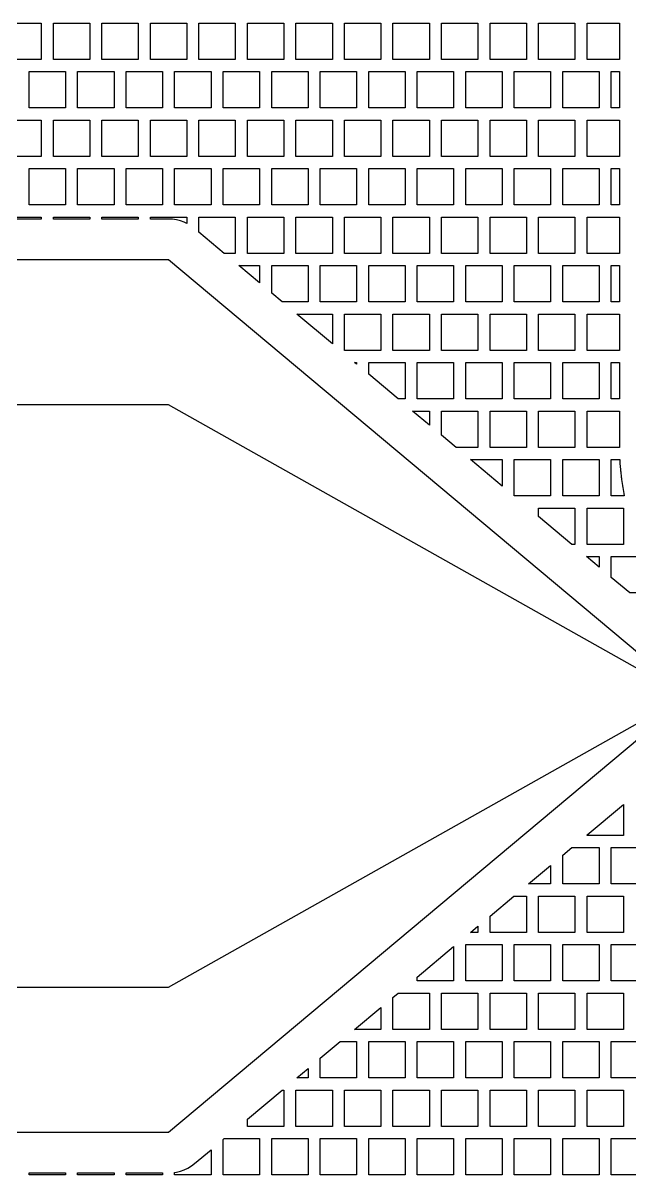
# Model space of a CAD drawing. Header units: metres. Extents: x 32 to 1978, y 32 to 1968.
# Drawn here: x 290 to 540.2, y 32.5 to 507.5 of the extents above; entities that cross this region are included whole.
import ezdxf

# ---------------------------------------------------------------- set-up
doc = ezdxf.new("R2010")
doc.units = ezdxf.units.M

msp = doc.modelspace()

# ---------------------------------------------------------------- linework, layer by layer
for points in [[(282.5, 492.5), (282.5, 507.5), (297.5, 507.5), (297.5, 492.5), (282.5, 492.5), (282.5, 492.5)], [(302.5, 492.5), (302.5, 507.5), (317.5, 507.5), (317.5, 492.5), (302.5, 492.5), (302.5, 492.5)], [(322.5, 492.5), (322.5, 507.5), (337.5, 507.5), (337.5, 492.5), (322.5, 492.5), (322.5, 492.5)], [(342.5, 492.5), (342.5, 507.5), (357.5, 507.5), (357.5, 492.5), (342.5, 492.5), (342.5, 492.5)], [(362.5, 492.5), (362.5, 507.5), (377.5, 507.5), (377.5, 492.5), (362.5, 492.5), (362.5, 492.5)], [(382.5, 492.5), (382.5, 507.5), (397.5, 507.5), (397.5, 492.5), (382.5, 492.5), (382.5, 492.5)], [(402.5, 492.5), (402.5, 507.5), (417.5, 507.5), (417.5, 492.5), (402.5, 492.5), (402.5, 492.5)], [(422.5, 492.5), (422.5, 507.5), (437.5, 507.5), (437.5, 492.5), (422.5, 492.5), (422.5, 492.5)], [(442.5, 492.5), (442.5, 507.5), (457.5, 507.5), (457.5, 492.5), (442.5, 492.5), (442.5, 492.5)], [(462.5, 492.5), (462.5, 507.5), (477.5, 507.5), (477.5, 492.5), (462.5, 492.5), (462.5, 492.5)], [(482.5, 492.5), (482.5, 507.5), (497.5, 507.5), (497.5, 492.5), (482.5, 492.5), (482.5, 492.5)], [(502.5, 492.5), (502.5, 507.5), (517.5, 507.5), (517.5, 492.5), (502.5, 492.5), (502.5, 492.5)], [(522.5, 492.5), (522.5, 507.5), (535.83, 507.5), (535.83, 492.5), (522.5, 492.5), (522.5, 492.5)], [(292.5, 472.5), (292.5, 487.5), (307.5, 487.5), (307.5, 472.5), (292.5, 472.5), (292.5, 472.5)], [(312.5, 472.5), (312.5, 487.5), (327.5, 487.5), (327.5, 472.5), (312.5, 472.5), (312.5, 472.5)], [(332.5, 472.5), (332.5, 487.5), (347.5, 487.5), (347.5, 472.5), (332.5, 472.5), (332.5, 472.5)], [(352.5, 472.5), (352.5, 487.5), (367.5, 487.5), (367.5, 472.5), (352.5, 472.5), (352.5, 472.5)], [(372.5, 472.5), (372.5, 487.5), (387.5, 487.5), (387.5, 472.5), (372.5, 472.5), (372.5, 472.5)], [(392.5, 472.5), (392.5, 487.5), (407.5, 487.5), (407.5, 472.5), (392.5, 472.5), (392.5, 472.5)], [(412.5, 472.5), (412.5, 487.5), (427.5, 487.5), (427.5, 472.5), (412.5, 472.5), (412.5, 472.5)], [(432.5, 472.5), (432.5, 487.5), (447.5, 487.5), (447.5, 472.5), (432.5, 472.5), (432.5, 472.5)], [(452.5, 472.5), (452.5, 487.5), (467.5, 487.5), (467.5, 472.5), (452.5, 472.5), (452.5, 472.5)], [(472.5, 472.5), (472.5, 487.5), (487.5, 487.5), (487.5, 472.5), (472.5, 472.5), (472.5, 472.5)], [(492.5, 472.5), (492.5, 487.5), (507.5, 487.5), (507.5, 472.5), (492.5, 472.5), (492.5, 472.5)], [(512.5, 472.5), (512.5, 487.5), (527.5, 487.5), (527.5, 472.5), (512.5, 472.5), (512.5, 472.5)], [(532.5, 472.5), (532.5, 487.5), (535.83, 487.5), (535.83, 472.5), (532.5, 472.5), (532.5, 472.5)], [(532.5, 472.5), (532.5, 487.5), (535.83, 487.5), (535.83, 472.5), (532.5, 472.5), (532.5, 472.5)], [(282.5, 452.5), (282.5, 467.5), (297.5, 467.5), (297.5, 452.5), (282.5, 452.5), (282.5, 452.5)], [(302.5, 452.5), (302.5, 467.5), (317.5, 467.5), (317.5, 452.5), (302.5, 452.5), (302.5, 452.5)], [(322.5, 452.5), (322.5, 467.5), (337.5, 467.5), (337.5, 452.5), (322.5, 452.5), (322.5, 452.5)], [(342.5, 452.5), (342.5, 467.5), (357.5, 467.5), (357.5, 452.5), (342.5, 452.5), (342.5, 452.5)], [(362.5, 452.5), (362.5, 467.5), (377.5, 467.5), (377.5, 452.5), (362.5, 452.5), (362.5, 452.5)], [(382.5, 452.5), (382.5, 467.5), (397.5, 467.5), (397.5, 452.5), (382.5, 452.5), (382.5, 452.5)], [(402.5, 452.5), (402.5, 467.5), (417.5, 467.5), (417.5, 452.5), (402.5, 452.5), (402.5, 452.5)], [(422.5, 452.5), (422.5, 467.5), (437.5, 467.5), (437.5, 452.5), (422.5, 452.5), (422.5, 452.5)], [(442.5, 452.5), (442.5, 467.5), (457.5, 467.5), (457.5, 452.5), (442.5, 452.5), (442.5, 452.5)], [(462.5, 452.5), (462.5, 467.5), (477.5, 467.5), (477.5, 452.5), (462.5, 452.5), (462.5, 452.5)], [(482.5, 452.5), (482.5, 467.5), (497.5, 467.5), (497.5, 452.5), (482.5, 452.5), (482.5, 452.5)], [(502.5, 452.5), (502.5, 467.5), (517.5, 467.5), (517.5, 452.5), (502.5, 452.5), (502.5, 452.5)], [(522.5, 452.5), (522.5, 467.5), (535.83, 467.5), (535.83, 452.5), (522.5, 452.5), (522.5, 452.5)], [(292.5, 432.5), (292.5, 447.5), (307.5, 447.5), (307.5, 432.5), (292.5, 432.5), (292.5, 432.5)], [(312.5, 432.5), (312.5, 447.5), (327.5, 447.5), (327.5, 432.5), (312.5, 432.5), (312.5, 432.5)], [(332.5, 432.5), (332.5, 447.5), (347.5, 447.5), (347.5, 432.5), (332.5, 432.5), (332.5, 432.5)], [(352.5, 432.5), (352.5, 447.5), (367.5, 447.5), (367.5, 432.5), (352.5, 432.5), (352.5, 432.5)], [(372.5, 432.5), (372.5, 447.5), (387.5, 447.5), (387.5, 432.5), (372.5, 432.5), (372.5, 432.5)], [(392.5, 432.5), (392.5, 447.5), (407.5, 447.5), (407.5, 432.5), (392.5, 432.5), (392.5, 432.5)], [(412.5, 432.5), (412.5, 447.5), (427.5, 447.5), (427.5, 432.5), (412.5, 432.5), (412.5, 432.5)], [(432.5, 432.5), (432.5, 447.5), (447.5, 447.5), (447.5, 432.5), (432.5, 432.5), (432.5, 432.5)], [(452.5, 432.5), (452.5, 447.5), (467.5, 447.5), (467.5, 432.5), (452.5, 432.5), (452.5, 432.5)], [(472.5, 432.5), (472.5, 447.5), (487.5, 447.5), (487.5, 432.5), (472.5, 432.5), (472.5, 432.5)], [(492.5, 432.5), (492.5, 447.5), (507.5, 447.5), (507.5, 432.5), (492.5, 432.5), (492.5, 432.5)], [(512.5, 432.5), (512.5, 447.5), (527.5, 447.5), (527.5, 432.5), (512.5, 432.5), (512.5, 432.5)], [(532.5, 432.5), (532.5, 447.5), (535.83, 447.5), (535.83, 432.5), (532.5, 432.5), (532.5, 432.5)], [(532.5, 432.5), (532.5, 447.5), (535.83, 447.5), (535.83, 432.5), (532.5, 432.5), (532.5, 432.5)], [(282.5, 426.67), (282.5, 427.5), (297.5, 427.5), (297.5, 426.67), (282.5, 426.67), (282.5, 426.67)], [(302.5, 426.67), (302.5, 427.5), (317.5, 427.5), (317.5, 426.67), (302.5, 426.67), (302.5, 426.67)], [(322.5, 426.67), (322.5, 427.5), (337.5, 427.5), (337.5, 426.67), (322.5, 426.67), (322.5, 426.67)], [(342.5, 426.67), (342.5, 427.5), (357.5, 427.5), (357.5, 424.86), (356.47, 425.36), (354.91, 425.93), (353.3, 426.34), (351.66, 426.58), (350, 426.67), (342.5, 426.67), (342.5, 426.67)], [(362.5, 421.27), (362.5, 427.5), (377.5, 427.5), (377.5, 412.5), (372.97, 412.5), (362.5, 421.27), (362.5, 421.27)], [(382.5, 412.5), (382.5, 427.5), (397.5, 427.5), (397.5, 412.5), (382.5, 412.5), (382.5, 412.5)], [(402.5, 412.5), (402.5, 427.5), (417.5, 427.5), (417.5, 412.5), (402.5, 412.5), (402.5, 412.5)], [(422.5, 412.5), (422.5, 427.5), (437.5, 427.5), (437.5, 412.5), (422.5, 412.5), (422.5, 412.5)], [(442.5, 412.5), (442.5, 427.5), (457.5, 427.5), (457.5, 412.5), (442.5, 412.5), (442.5, 412.5)], [(462.5, 412.5), (462.5, 427.5), (477.5, 427.5), (477.5, 412.5), (462.5, 412.5), (462.5, 412.5)], [(482.5, 412.5), (482.5, 427.5), (497.5, 427.5), (497.5, 412.5), (482.5, 412.5), (482.5, 412.5)], [(502.5, 412.5), (502.5, 427.5), (517.5, 427.5), (517.5, 412.5), (502.5, 412.5), (502.5, 412.5)], [(522.5, 412.5), (522.5, 427.5), (535.83, 427.5), (535.83, 412.5), (522.5, 412.5), (522.5, 412.5)], [(550, 217.5), (350, 50), (50, 50), (50, 410), (350, 410), (550, 242.5), (550, 237.5), (350, 350), (110, 350), (110, 110), (350, 110), (550, 222.5), (550, 217.5), (550, 217.5)], [(378.94, 407.5), (387.5, 407.5), (387.5, 400.33), (378.94, 407.5), (378.94, 407.5)], [(392.5, 396.15), (392.5, 407.5), (407.5, 407.5), (407.5, 392.5), (396.85, 392.5), (392.5, 396.15), (392.5, 396.15)], [(412.5, 392.5), (412.5, 407.5), (427.5, 407.5), (427.5, 392.5), (412.5, 392.5), (412.5, 392.5)], [(432.5, 392.5), (432.5, 407.5), (447.5, 407.5), (447.5, 392.5), (432.5, 392.5), (432.5, 392.5)], [(452.5, 392.5), (452.5, 407.5), (467.5, 407.5), (467.5, 392.5), (452.5, 392.5), (452.5, 392.5)], [(472.5, 392.5), (472.5, 407.5), (487.5, 407.5), (487.5, 392.5), (472.5, 392.5), (472.5, 392.5)], [(492.5, 392.5), (492.5, 407.5), (507.5, 407.5), (507.5, 392.5), (492.5, 392.5), (492.5, 392.5)], [(512.5, 392.5), (512.5, 407.5), (527.5, 407.5), (527.5, 392.5), (512.5, 392.5), (512.5, 392.5)], [(532.5, 392.5), (532.5, 407.5), (535.83, 407.5), (535.83, 392.5), (532.5, 392.5), (532.5, 392.5)], [(532.5, 392.5), (532.5, 407.5), (535.83, 407.5), (535.83, 392.5), (532.5, 392.5), (532.5, 392.5)], [(402.82, 387.5), (417.5, 387.5), (417.5, 375.21), (402.82, 387.5), (402.82, 387.5)], [(422.5, 372.5), (422.5, 387.5), (437.5, 387.5), (437.5, 372.5), (422.5, 372.5), (422.5, 372.5)], [(442.5, 372.5), (442.5, 387.5), (457.5, 387.5), (457.5, 372.5), (442.5, 372.5), (442.5, 372.5)], [(462.5, 372.5), (462.5, 387.5), (477.5, 387.5), (477.5, 372.5), (462.5, 372.5), (462.5, 372.5)], [(482.5, 372.5), (482.5, 387.5), (497.5, 387.5), (497.5, 372.5), (482.5, 372.5), (482.5, 372.5)], [(502.5, 372.5), (502.5, 387.5), (517.5, 387.5), (517.5, 372.5), (502.5, 372.5), (502.5, 372.5)], [(522.5, 372.5), (522.5, 387.5), (535.83, 387.5), (535.83, 372.5), (522.5, 372.5), (522.5, 372.5)], [(426.7, 367.5), (427.5, 367.5), (427.5, 366.83), (426.7, 367.5), (426.7, 367.5)], [(432.5, 362.65), (432.5, 367.5), (447.5, 367.5), (447.5, 352.5), (444.61, 352.5), (432.5, 362.65), (432.5, 362.65)], [(452.5, 352.5), (452.5, 367.5), (467.5, 367.5), (467.5, 352.5), (452.5, 352.5), (452.5, 352.5)], [(472.5, 352.5), (472.5, 367.5), (487.5, 367.5), (487.5, 352.5), (472.5, 352.5), (472.5, 352.5)], [(492.5, 352.5), (492.5, 367.5), (507.5, 367.5), (507.5, 352.5), (492.5, 352.5), (492.5, 352.5)], [(512.5, 352.5), (512.5, 367.5), (527.5, 367.5), (527.5, 352.5), (512.5, 352.5), (512.5, 352.5)], [(532.5, 352.5), (532.5, 367.5), (535.83, 367.5), (535.83, 352.5), (532.5, 352.5), (532.5, 352.5)], [(532.5, 352.5), (532.5, 367.5), (535.83, 367.5), (535.83, 352.5), (532.5, 352.5), (532.5, 352.5)], [(450.58, 347.5), (457.5, 347.5), (457.5, 341.71), (450.58, 347.5), (450.58, 347.5)], [(462.5, 337.52), (462.5, 347.5), (477.5, 347.5), (477.5, 332.5), (468.5, 332.5), (462.5, 337.52), (462.5, 337.52)], [(482.5, 332.5), (482.5, 347.5), (497.5, 347.5), (497.5, 332.5), (482.5, 332.5), (482.5, 332.5)], [(502.5, 332.5), (502.5, 347.5), (517.5, 347.5), (517.5, 332.5), (502.5, 332.5), (502.5, 332.5)], [(522.5, 332.5), (522.5, 347.5), (535.83, 347.5), (535.83, 333), (535.84, 332.77), (535.84, 332.53), (535.84, 332.5), (522.5, 332.5), (522.5, 332.5)], [(474.47, 327.5), (487.5, 327.5), (487.5, 316.58), (474.47, 327.5), (474.47, 327.5)], [(492.5, 312.5), (492.5, 327.5), (507.5, 327.5), (507.5, 312.5), (492.5, 312.5), (492.5, 312.5)], [(512.5, 312.5), (512.5, 327.5), (527.5, 327.5), (527.5, 312.5), (512.5, 312.5), (512.5, 312.5)], [(532.5, 312.5), (532.5, 327.5), (535.99, 327.5), (536.02, 326.79), (536.03, 326.66), (536.03, 326.62), (536.04, 326.49), (536.06, 326.17), (536.07, 326.03), (536.07, 325.99), (536.08, 325.86), (536.27, 323.46), (536.28, 323.33), (536.29, 323.29), (536.3, 323.16), (536.33, 322.84), (536.34, 322.71), (536.35, 322.67), (536.36, 322.53), (536.63, 320.14), (536.65, 320.01), (536.65, 319.97), (536.67, 319.84), (536.71, 319.52), (536.73, 319.39), (536.73, 319.35), (536.75, 319.22), (537.1, 316.84), (537.12, 316.7), (537.12, 316.67), (537.14, 316.53), (537.2, 316.22), (537.22, 316.09), (537.22, 316.05), (537.25, 315.91), (537.67, 313.55), (537.69, 313.42), (537.7, 313.38), (537.72, 313.25), (537.79, 312.93), (537.81, 312.8), (537.82, 312.76), (537.85, 312.63), (537.87, 312.5), (532.5, 312.5), (532.5, 312.5)], [(532.5, 312.5), (532.5, 327.5), (535.99, 327.5), (536.02, 326.79), (536.03, 326.66), (536.03, 326.62), (536.04, 326.49), (536.06, 326.17), (536.07, 326.03), (536.07, 325.99), (536.08, 325.86), (536.27, 323.46), (536.28, 323.33), (536.29, 323.29), (536.3, 323.16), (536.33, 322.84), (536.34, 322.71), (536.35, 322.67), (536.36, 322.53), (536.63, 320.14), (536.65, 320.01), (536.65, 319.97), (536.67, 319.84), (536.71, 319.52), (536.73, 319.39), (536.73, 319.35), (536.75, 319.22), (537.1, 316.84), (537.12, 316.7), (537.12, 316.67), (537.14, 316.53), (537.2, 316.22), (537.22, 316.09), (537.22, 316.05), (537.25, 315.91), (537.67, 313.55), (537.69, 313.42), (537.7, 313.38), (537.72, 313.25), (537.79, 312.93), (537.81, 312.8), (537.82, 312.76), (537.85, 312.63), (537.87, 312.5), (532.5, 312.5), (532.5, 312.5)], [(502.5, 304.02), (502.5, 307.5), (517.5, 307.5), (517.5, 292.5), (516.26, 292.5), (502.5, 304.02), (502.5, 304.02)], [(522.5, 292.5), (522.5, 307.5), (537.5, 307.5), (537.5, 292.5), (522.5, 292.5), (522.5, 292.5)], [(522.23, 287.5), (527.5, 287.5), (527.5, 283.08), (522.23, 287.5), (522.23, 287.5)], [(532.5, 278.9), (532.5, 287.5), (546.3, 287.5), (546.36, 287.38), (547.43, 285.24), (547.49, 285.12), (547.5, 285.1), (547.5, 272.5), (540.14, 272.5), (532.5, 278.9), (532.5, 278.9)], [(522.5, 172.5), (522.5, 172.73), (537.5, 185.29), (537.5, 172.5), (522.5, 172.5), (522.5, 172.5)], [(522.5, 172.5), (522.5, 172.73), (537.5, 185.29), (537.5, 172.5), (522.5, 172.5), (522.5, 172.5)], [(522.5, 172.5), (522.5, 172.73), (537.5, 185.29), (537.5, 172.5), (522.5, 172.5), (522.5, 172.5)], [(522.5, 172.5), (522.5, 172.73), (537.5, 185.29), (537.5, 172.5), (522.5, 172.5), (522.5, 172.5)], [(522.5, 172.5), (522.5, 172.73), (537.5, 185.29), (537.5, 172.5), (522.5, 172.5), (522.5, 172.5)], [(512.5, 152.5), (512.5, 164.35), (516.26, 167.5), (527.5, 167.5), (527.5, 152.5), (512.5, 152.5), (512.5, 152.5)], [(532.5, 152.5), (532.5, 167.5), (547.5, 167.5), (547.5, 152.5), (532.5, 152.5), (532.5, 152.5)], [(507.5, 160.17), (507.5, 152.5), (498.35, 152.5), (507.5, 160.17), (507.5, 160.17)], [(507.5, 160.17), (507.5, 152.5), (498.35, 152.5), (507.5, 160.17), (507.5, 160.17)], [(507.5, 160.17), (507.5, 152.5), (498.35, 152.5), (507.5, 160.17), (507.5, 160.17)], [(507.5, 160.17), (507.5, 152.5), (498.35, 152.5), (507.5, 160.17), (507.5, 160.17)], [(507.5, 160.17), (507.5, 152.5), (498.35, 152.5), (507.5, 160.17), (507.5, 160.17)], [(507.5, 160.17), (507.5, 152.5), (498.35, 152.5), (507.5, 160.17), (507.5, 160.17)], [(507.5, 160.17), (507.5, 152.5), (498.35, 152.5), (507.5, 160.17), (507.5, 160.17)], [(482.5, 132.5), (482.5, 139.23), (492.38, 147.5), (497.5, 147.5), (497.5, 132.5), (482.5, 132.5), (482.5, 132.5)], [(482.5, 132.5), (482.5, 139.23), (492.38, 147.5), (497.5, 147.5), (497.5, 132.5), (482.5, 132.5), (482.5, 132.5)], [(482.5, 132.5), (482.5, 139.23), (492.38, 147.5), (497.5, 147.5), (497.5, 132.5), (482.5, 132.5), (482.5, 132.5)], [(482.5, 132.5), (482.5, 139.23), (492.38, 147.5), (497.5, 147.5), (497.5, 132.5), (482.5, 132.5), (482.5, 132.5)], [(482.5, 132.5), (482.5, 139.23), (492.38, 147.5), (497.5, 147.5), (497.5, 132.5), (482.5, 132.5), (482.5, 132.5)], [(482.5, 132.5), (482.5, 139.23), (492.38, 147.5), (497.5, 147.5), (497.5, 132.5), (482.5, 132.5), (482.5, 132.5)], [(482.5, 132.5), (482.5, 139.23), (492.38, 147.5), (497.5, 147.5), (497.5, 132.5), (482.5, 132.5), (482.5, 132.5)], [(482.5, 132.5), (482.5, 139.23), (492.38, 147.5), (497.5, 147.5), (497.5, 132.5), (482.5, 132.5), (482.5, 132.5)], [(482.5, 132.5), (482.5, 139.23), (492.38, 147.5), (497.5, 147.5), (497.5, 132.5), (482.5, 132.5), (482.5, 132.5)], [(502.5, 132.5), (502.5, 147.5), (517.5, 147.5), (517.5, 132.5), (502.5, 132.5), (502.5, 132.5)], [(522.5, 132.5), (522.5, 147.5), (537.5, 147.5), (537.5, 132.5), (522.5, 132.5), (522.5, 132.5)], [(477.5, 135.04), (477.5, 132.5), (474.47, 132.5), (477.5, 135.04), (477.5, 135.04)], [(477.5, 135.04), (477.5, 132.5), (474.47, 132.5), (477.5, 135.04), (477.5, 135.04)], [(477.5, 135.04), (477.5, 132.5), (474.47, 132.5), (477.5, 135.04), (477.5, 135.04)], [(477.5, 135.04), (477.5, 132.5), (474.47, 132.5), (477.5, 135.04), (477.5, 135.04)], [(477.5, 135.04), (477.5, 132.5), (474.47, 132.5), (477.5, 135.04), (477.5, 135.04)], [(477.5, 135.04), (477.5, 132.5), (474.47, 132.5), (477.5, 135.04), (477.5, 135.04)], [(477.5, 135.04), (477.5, 132.5), (474.47, 132.5), (477.5, 135.04), (477.5, 135.04)], [(477.5, 135.04), (477.5, 132.5), (474.47, 132.5), (477.5, 135.04), (477.5, 135.04)], [(477.5, 135.04), (477.5, 132.5), (474.47, 132.5), (477.5, 135.04), (477.5, 135.04)], [(477.5, 135.04), (477.5, 132.5), (474.47, 132.5), (477.5, 135.04), (477.5, 135.04)], [(452.5, 112.5), (452.5, 114.1), (467.5, 126.67), (467.5, 112.5), (452.5, 112.5), (452.5, 112.5)], [(472.5, 112.5), (472.5, 127.5), (487.5, 127.5), (487.5, 112.5), (472.5, 112.5), (472.5, 112.5)], [(492.5, 112.5), (492.5, 127.5), (507.5, 127.5), (507.5, 112.5), (492.5, 112.5), (492.5, 112.5)], [(512.5, 112.5), (512.5, 127.5), (527.5, 127.5), (527.5, 112.5), (512.5, 112.5), (512.5, 112.5)], [(532.5, 112.5), (532.5, 127.5), (547.5, 127.5), (547.5, 112.5), (532.5, 112.5), (532.5, 112.5)], [(442.5, 92.5), (442.5, 105.73), (444.61, 107.5), (457.5, 107.5), (457.5, 92.5), (442.5, 92.5), (442.5, 92.5)], [(442.5, 92.5), (442.5, 105.73), (444.61, 107.5), (457.5, 107.5), (457.5, 92.5), (442.5, 92.5), (442.5, 92.5)], [(442.5, 92.5), (442.5, 105.73), (444.61, 107.5), (457.5, 107.5), (457.5, 92.5), (442.5, 92.5), (442.5, 92.5)], [(442.5, 92.5), (442.5, 105.73), (444.61, 107.5), (457.5, 107.5), (457.5, 92.5), (442.5, 92.5), (442.5, 92.5)], [(442.5, 92.5), (442.5, 105.73), (444.61, 107.5), (457.5, 107.5), (457.5, 92.5), (442.5, 92.5), (442.5, 92.5)], [(442.5, 92.5), (442.5, 105.73), (444.61, 107.5), (457.5, 107.5), (457.5, 92.5), (442.5, 92.5), (442.5, 92.5)], [(442.5, 92.5), (442.5, 105.73), (444.61, 107.5), (457.5, 107.5), (457.5, 92.5), (442.5, 92.5), (442.5, 92.5)], [(442.5, 92.5), (442.5, 105.73), (444.61, 107.5), (457.5, 107.5), (457.5, 92.5), (442.5, 92.5), (442.5, 92.5)], [(442.5, 92.5), (442.5, 105.73), (444.61, 107.5), (457.5, 107.5), (457.5, 92.5), (442.5, 92.5), (442.5, 92.5)], [(442.5, 92.5), (442.5, 105.73), (444.61, 107.5), (457.5, 107.5), (457.5, 92.5), (442.5, 92.5), (442.5, 92.5)], [(442.5, 92.5), (442.5, 105.73), (444.61, 107.5), (457.5, 107.5), (457.5, 92.5), (442.5, 92.5), (442.5, 92.5)], [(442.5, 92.5), (442.5, 105.73), (444.61, 107.5), (457.5, 107.5), (457.5, 92.5), (442.5, 92.5), (442.5, 92.5)], [(462.5, 92.5), (462.5, 107.5), (477.5, 107.5), (477.5, 92.5), (462.5, 92.5), (462.5, 92.5)], [(482.5, 92.5), (482.5, 107.5), (497.5, 107.5), (497.5, 92.5), (482.5, 92.5), (482.5, 92.5)], [(502.5, 92.5), (502.5, 107.5), (517.5, 107.5), (517.5, 92.5), (502.5, 92.5), (502.5, 92.5)], [(522.5, 92.5), (522.5, 107.5), (537.5, 107.5), (537.5, 92.5), (522.5, 92.5), (522.5, 92.5)], [(437.5, 101.54), (437.5, 92.5), (426.7, 92.5), (437.5, 101.54), (437.5, 101.54)], [(437.5, 101.54), (437.5, 92.5), (426.7, 92.5), (437.5, 101.54), (437.5, 101.54)], [(437.5, 101.54), (437.5, 92.5), (426.7, 92.5), (437.5, 101.54), (437.5, 101.54)], [(437.5, 101.54), (437.5, 92.5), (426.7, 92.5), (437.5, 101.54), (437.5, 101.54)], [(437.5, 101.54), (437.5, 92.5), (426.7, 92.5), (437.5, 101.54), (437.5, 101.54)], [(437.5, 101.54), (437.5, 92.5), (426.7, 92.5), (437.5, 101.54), (437.5, 101.54)], [(437.5, 101.54), (437.5, 92.5), (426.7, 92.5), (437.5, 101.54), (437.5, 101.54)], [(437.5, 101.54), (437.5, 92.5), (426.7, 92.5), (437.5, 101.54), (437.5, 101.54)], [(437.5, 101.54), (437.5, 92.5), (426.7, 92.5), (437.5, 101.54), (437.5, 101.54)], [(437.5, 101.54), (437.5, 92.5), (426.7, 92.5), (437.5, 101.54), (437.5, 101.54)], [(437.5, 101.54), (437.5, 92.5), (426.7, 92.5), (437.5, 101.54), (437.5, 101.54)], [(437.5, 101.54), (437.5, 92.5), (426.7, 92.5), (437.5, 101.54), (437.5, 101.54)], [(437.5, 101.54), (437.5, 92.5), (426.7, 92.5), (437.5, 101.54), (437.5, 101.54)], [(412.5, 72.5), (412.5, 80.6), (420.73, 87.5), (427.5, 87.5), (427.5, 72.5), (412.5, 72.5), (412.5, 72.5)], [(432.5, 72.5), (432.5, 87.5), (447.5, 87.5), (447.5, 72.5), (432.5, 72.5), (432.5, 72.5)], [(452.5, 72.5), (452.5, 87.5), (467.5, 87.5), (467.5, 72.5), (452.5, 72.5), (452.5, 72.5)], [(472.5, 72.5), (472.5, 87.5), (487.5, 87.5), (487.5, 72.5), (472.5, 72.5), (472.5, 72.5)], [(492.5, 72.5), (492.5, 87.5), (507.5, 87.5), (507.5, 72.5), (492.5, 72.5), (492.5, 72.5)], [(512.5, 72.5), (512.5, 87.5), (527.5, 87.5), (527.5, 72.5), (512.5, 72.5), (512.5, 72.5)], [(532.5, 72.5), (532.5, 87.5), (547.5, 87.5), (547.5, 72.5), (532.5, 72.5), (532.5, 72.5)], [(407.5, 76.42), (407.5, 72.5), (402.82, 72.5), (407.5, 76.42), (407.5, 76.42)], [(407.5, 76.42), (407.5, 72.5), (402.82, 72.5), (407.5, 76.42), (407.5, 76.42)], [(407.5, 76.42), (407.5, 72.5), (402.82, 72.5), (407.5, 76.42), (407.5, 76.42)], [(407.5, 76.42), (407.5, 72.5), (402.82, 72.5), (407.5, 76.42), (407.5, 76.42)], [(407.5, 76.42), (407.5, 72.5), (402.82, 72.5), (407.5, 76.42), (407.5, 76.42)], [(407.5, 76.42), (407.5, 72.5), (402.82, 72.5), (407.5, 76.42), (407.5, 76.42)], [(407.5, 76.42), (407.5, 72.5), (402.82, 72.5), (407.5, 76.42), (407.5, 76.42)], [(407.5, 76.42), (407.5, 72.5), (402.82, 72.5), (407.5, 76.42), (407.5, 76.42)], [(407.5, 76.42), (407.5, 72.5), (402.82, 72.5), (407.5, 76.42), (407.5, 76.42)], [(407.5, 76.42), (407.5, 72.5), (402.82, 72.5), (407.5, 76.42), (407.5, 76.42)], [(407.5, 76.42), (407.5, 72.5), (402.82, 72.5), (407.5, 76.42), (407.5, 76.42)], [(407.5, 76.42), (407.5, 72.5), (402.82, 72.5), (407.5, 76.42), (407.5, 76.42)], [(407.5, 76.42), (407.5, 72.5), (402.82, 72.5), (407.5, 76.42), (407.5, 76.42)], [(407.5, 76.42), (407.5, 72.5), (402.82, 72.5), (407.5, 76.42), (407.5, 76.42)], [(407.5, 76.42), (407.5, 72.5), (402.82, 72.5), (407.5, 76.42), (407.5, 76.42)], [(382.5, 52.5), (382.5, 55.48), (396.85, 67.5), (397.5, 67.5), (397.5, 52.5), (382.5, 52.5), (382.5, 52.5)], [(382.5, 52.5), (382.5, 55.48), (396.85, 67.5), (397.5, 67.5), (397.5, 52.5), (382.5, 52.5), (382.5, 52.5)], [(382.5, 52.5), (382.5, 55.48), (396.85, 67.5), (397.5, 67.5), (397.5, 52.5), (382.5, 52.5), (382.5, 52.5)], [(382.5, 52.5), (382.5, 55.48), (396.85, 67.5), (397.5, 67.5), (397.5, 52.5), (382.5, 52.5), (382.5, 52.5)], [(382.5, 52.5), (382.5, 55.48), (396.85, 67.5), (397.5, 67.5), (397.5, 52.5), (382.5, 52.5), (382.5, 52.5)], [(382.5, 52.5), (382.5, 55.48), (396.85, 67.5), (397.5, 67.5), (397.5, 52.5), (382.5, 52.5), (382.5, 52.5)], [(382.5, 52.5), (382.5, 55.48), (396.85, 67.5), (397.5, 67.5), (397.5, 52.5), (382.5, 52.5), (382.5, 52.5)], [(382.5, 52.5), (382.5, 55.48), (396.85, 67.5), (397.5, 67.5), (397.5, 52.5), (382.5, 52.5), (382.5, 52.5)], [(382.5, 52.5), (382.5, 55.48), (396.85, 67.5), (397.5, 67.5), (397.5, 52.5), (382.5, 52.5), (382.5, 52.5)], [(382.5, 52.5), (382.5, 55.48), (396.85, 67.5), (397.5, 67.5), (397.5, 52.5), (382.5, 52.5), (382.5, 52.5)], [(382.5, 52.5), (382.5, 55.48), (396.85, 67.5), (397.5, 67.5), (397.5, 52.5), (382.5, 52.5), (382.5, 52.5)], [(382.5, 52.5), (382.5, 55.48), (396.85, 67.5), (397.5, 67.5), (397.5, 52.5), (382.5, 52.5), (382.5, 52.5)], [(382.5, 52.5), (382.5, 55.48), (396.85, 67.5), (397.5, 67.5), (397.5, 52.5), (382.5, 52.5), (382.5, 52.5)], [(382.5, 52.5), (382.5, 55.48), (396.85, 67.5), (397.5, 67.5), (397.5, 52.5), (382.5, 52.5), (382.5, 52.5)], [(382.5, 52.5), (382.5, 55.48), (396.85, 67.5), (397.5, 67.5), (397.5, 52.5), (382.5, 52.5), (382.5, 52.5)], [(382.5, 52.5), (382.5, 55.48), (396.85, 67.5), (397.5, 67.5), (397.5, 52.5), (382.5, 52.5), (382.5, 52.5)], [(382.5, 52.5), (382.5, 55.48), (396.85, 67.5), (397.5, 67.5), (397.5, 52.5), (382.5, 52.5), (382.5, 52.5)], [(402.5, 52.5), (402.5, 67.5), (417.5, 67.5), (417.5, 52.5), (402.5, 52.5), (402.5, 52.5)], [(422.5, 52.5), (422.5, 67.5), (437.5, 67.5), (437.5, 52.5), (422.5, 52.5), (422.5, 52.5)], [(442.5, 52.5), (442.5, 67.5), (457.5, 67.5), (457.5, 52.5), (442.5, 52.5), (442.5, 52.5)], [(462.5, 52.5), (462.5, 67.5), (477.5, 67.5), (477.5, 52.5), (462.5, 52.5), (462.5, 52.5)], [(482.5, 52.5), (482.5, 67.5), (497.5, 67.5), (497.5, 52.5), (482.5, 52.5), (482.5, 52.5)], [(502.5, 52.5), (502.5, 67.5), (517.5, 67.5), (517.5, 52.5), (502.5, 52.5), (502.5, 52.5)], [(522.5, 52.5), (522.5, 67.5), (537.5, 67.5), (537.5, 52.5), (522.5, 52.5), (522.5, 52.5)], [(372.5, 32.5), (372.5, 47.1), (372.97, 47.5), (387.5, 47.5), (387.5, 32.5), (372.5, 32.5), (372.5, 32.5)], [(392.5, 32.5), (392.5, 47.5), (407.5, 47.5), (407.5, 32.5), (392.5, 32.5), (392.5, 32.5)], [(412.5, 32.5), (412.5, 47.5), (427.5, 47.5), (427.5, 32.5), (412.5, 32.5), (412.5, 32.5)], [(432.5, 32.5), (432.5, 47.5), (447.5, 47.5), (447.5, 32.5), (432.5, 32.5), (432.5, 32.5)], [(452.5, 32.5), (452.5, 47.5), (467.5, 47.5), (467.5, 32.5), (452.5, 32.5), (452.5, 32.5)], [(472.5, 32.5), (472.5, 47.5), (487.5, 47.5), (487.5, 32.5), (472.5, 32.5), (472.5, 32.5)], [(492.5, 32.5), (492.5, 47.5), (507.5, 47.5), (507.5, 32.5), (492.5, 32.5), (492.5, 32.5)], [(512.5, 32.5), (512.5, 47.5), (527.5, 47.5), (527.5, 32.5), (512.5, 32.5), (512.5, 32.5)], [(532.5, 32.5), (532.5, 47.5), (547.5, 47.5), (547.5, 32.5), (532.5, 32.5), (532.5, 32.5)], [(352.5, 32.5), (352.5, 33.54), (353.3, 33.66), (354.91, 34.07), (356.47, 34.64), (357.96, 35.36), (359.38, 36.22), (360.7, 37.22), (367.5, 42.92), (367.5, 32.5), (352.5, 32.5), (352.5, 32.5)], [(352.5, 32.5), (352.5, 33.54), (353.3, 33.66), (354.91, 34.07), (356.47, 34.64), (357.96, 35.36), (359.38, 36.22), (360.7, 37.22), (367.5, 42.92), (367.5, 32.5), (352.5, 32.5), (352.5, 32.5)], [(352.5, 32.5), (352.5, 33.54), (353.3, 33.66), (354.91, 34.07), (356.47, 34.64), (357.96, 35.36), (359.38, 36.22), (360.7, 37.22), (367.5, 42.92), (367.5, 32.5), (352.5, 32.5), (352.5, 32.5)], [(352.5, 32.5), (352.5, 33.54), (353.3, 33.66), (354.91, 34.07), (356.47, 34.64), (357.96, 35.36), (359.38, 36.22), (360.7, 37.22), (367.5, 42.92), (367.5, 32.5), (352.5, 32.5), (352.5, 32.5)], [(352.5, 32.5), (352.5, 33.54), (353.3, 33.66), (354.91, 34.07), (356.47, 34.64), (357.96, 35.36), (359.38, 36.22), (360.7, 37.22), (367.5, 42.92), (367.5, 32.5), (352.5, 32.5), (352.5, 32.5)], [(352.5, 32.5), (352.5, 33.54), (353.3, 33.66), (354.91, 34.07), (356.47, 34.64), (357.96, 35.36), (359.38, 36.22), (360.7, 37.22), (367.5, 42.92), (367.5, 32.5), (352.5, 32.5), (352.5, 32.5)], [(352.5, 32.5), (352.5, 33.54), (353.3, 33.66), (354.91, 34.07), (356.47, 34.64), (357.96, 35.36), (359.38, 36.22), (360.7, 37.22), (367.5, 42.92), (367.5, 32.5), (352.5, 32.5), (352.5, 32.5)], [(352.5, 32.5), (352.5, 33.54), (353.3, 33.66), (354.91, 34.07), (356.47, 34.64), (357.96, 35.36), (359.38, 36.22), (360.7, 37.22), (367.5, 42.92), (367.5, 32.5), (352.5, 32.5), (352.5, 32.5)], [(352.5, 32.5), (352.5, 33.54), (353.3, 33.66), (354.91, 34.07), (356.47, 34.64), (357.96, 35.36), (359.38, 36.22), (360.7, 37.22), (367.5, 42.92), (367.5, 32.5), (352.5, 32.5), (352.5, 32.5)], [(352.5, 32.5), (352.5, 33.54), (353.3, 33.66), (354.91, 34.07), (356.47, 34.64), (357.96, 35.36), (359.38, 36.22), (360.7, 37.22), (367.5, 42.92), (367.5, 32.5), (352.5, 32.5), (352.5, 32.5)], [(352.5, 32.5), (352.5, 33.54), (353.3, 33.66), (354.91, 34.07), (356.47, 34.64), (357.96, 35.36), (359.38, 36.22), (360.7, 37.22), (367.5, 42.92), (367.5, 32.5), (352.5, 32.5), (352.5, 32.5)], [(352.5, 32.5), (352.5, 33.54), (353.3, 33.66), (354.91, 34.07), (356.47, 34.64), (357.96, 35.36), (359.38, 36.22), (360.7, 37.22), (367.5, 42.92), (367.5, 32.5), (352.5, 32.5), (352.5, 32.5)], [(352.5, 32.5), (352.5, 33.54), (353.3, 33.66), (354.91, 34.07), (356.47, 34.64), (357.96, 35.36), (359.38, 36.22), (360.7, 37.22), (367.5, 42.92), (367.5, 32.5), (352.5, 32.5), (352.5, 32.5)], [(352.5, 32.5), (352.5, 33.54), (353.3, 33.66), (354.91, 34.07), (356.47, 34.64), (357.96, 35.36), (359.38, 36.22), (360.7, 37.22), (367.5, 42.92), (367.5, 32.5), (352.5, 32.5), (352.5, 32.5)], [(352.5, 32.5), (352.5, 33.54), (353.3, 33.66), (354.91, 34.07), (356.47, 34.64), (357.96, 35.36), (359.38, 36.22), (360.7, 37.22), (367.5, 42.92), (367.5, 32.5), (352.5, 32.5), (352.5, 32.5)], [(352.5, 32.5), (352.5, 33.54), (353.3, 33.66), (354.91, 34.07), (356.47, 34.64), (357.96, 35.36), (359.38, 36.22), (360.7, 37.22), (367.5, 42.92), (367.5, 32.5), (352.5, 32.5), (352.5, 32.5)], [(352.5, 32.5), (352.5, 33.54), (353.3, 33.66), (354.91, 34.07), (356.47, 34.64), (357.96, 35.36), (359.38, 36.22), (360.7, 37.22), (367.5, 42.92), (367.5, 32.5), (352.5, 32.5), (352.5, 32.5)], [(352.5, 32.5), (352.5, 33.54), (353.3, 33.66), (354.91, 34.07), (356.47, 34.64), (357.96, 35.36), (359.38, 36.22), (360.7, 37.22), (367.5, 42.92), (367.5, 32.5), (352.5, 32.5), (352.5, 32.5)], [(352.5, 32.5), (352.5, 33.54), (353.3, 33.66), (354.91, 34.07), (356.47, 34.64), (357.96, 35.36), (359.38, 36.22), (360.7, 37.22), (367.5, 42.92), (367.5, 32.5), (352.5, 32.5), (352.5, 32.5)], [(292.5, 32.5), (292.5, 33.33), (307.5, 33.33), (307.5, 32.5), (292.5, 32.5), (292.5, 32.5)], [(292.5, 32.5), (292.5, 33.33), (307.5, 33.33), (307.5, 32.5), (292.5, 32.5), (292.5, 32.5)], [(292.5, 32.5), (292.5, 33.33), (307.5, 33.33), (307.5, 32.5), (292.5, 32.5), (292.5, 32.5)], [(292.5, 32.5), (292.5, 33.33), (307.5, 33.33), (307.5, 32.5), (292.5, 32.5), (292.5, 32.5)], [(292.5, 32.5), (292.5, 33.33), (307.5, 33.33), (307.5, 32.5), (292.5, 32.5), (292.5, 32.5)], [(292.5, 32.5), (292.5, 33.33), (307.5, 33.33), (307.5, 32.5), (292.5, 32.5), (292.5, 32.5)], [(292.5, 32.5), (292.5, 33.33), (307.5, 33.33), (307.5, 32.5), (292.5, 32.5), (292.5, 32.5)], [(292.5, 32.5), (292.5, 33.33), (307.5, 33.33), (307.5, 32.5), (292.5, 32.5), (292.5, 32.5)], [(292.5, 32.5), (292.5, 33.33), (307.5, 33.33), (307.5, 32.5), (292.5, 32.5), (292.5, 32.5)], [(292.5, 32.5), (292.5, 33.33), (307.5, 33.33), (307.5, 32.5), (292.5, 32.5), (292.5, 32.5)], [(292.5, 32.5), (292.5, 33.33), (307.5, 33.33), (307.5, 32.5), (292.5, 32.5), (292.5, 32.5)], [(292.5, 32.5), (292.5, 33.33), (307.5, 33.33), (307.5, 32.5), (292.5, 32.5), (292.5, 32.5)], [(292.5, 32.5), (292.5, 33.33), (307.5, 33.33), (307.5, 32.5), (292.5, 32.5), (292.5, 32.5)], [(292.5, 32.5), (292.5, 33.33), (307.5, 33.33), (307.5, 32.5), (292.5, 32.5), (292.5, 32.5)], [(292.5, 32.5), (292.5, 33.33), (307.5, 33.33), (307.5, 32.5), (292.5, 32.5), (292.5, 32.5)], [(292.5, 32.5), (292.5, 33.33), (307.5, 33.33), (307.5, 32.5), (292.5, 32.5), (292.5, 32.5)], [(292.5, 32.5), (292.5, 33.33), (307.5, 33.33), (307.5, 32.5), (292.5, 32.5), (292.5, 32.5)], [(292.5, 32.5), (292.5, 33.33), (307.5, 33.33), (307.5, 32.5), (292.5, 32.5), (292.5, 32.5)], [(292.5, 32.5), (292.5, 33.33), (307.5, 33.33), (307.5, 32.5), (292.5, 32.5), (292.5, 32.5)], [(312.5, 32.5), (312.5, 33.33), (327.5, 33.33), (327.5, 32.5), (312.5, 32.5), (312.5, 32.5)], [(312.5, 32.5), (312.5, 33.33), (327.5, 33.33), (327.5, 32.5), (312.5, 32.5), (312.5, 32.5)], [(312.5, 32.5), (312.5, 33.33), (327.5, 33.33), (327.5, 32.5), (312.5, 32.5), (312.5, 32.5)], [(312.5, 32.5), (312.5, 33.33), (327.5, 33.33), (327.5, 32.5), (312.5, 32.5), (312.5, 32.5)], [(312.5, 32.5), (312.5, 33.33), (327.5, 33.33), (327.5, 32.5), (312.5, 32.5), (312.5, 32.5)], [(312.5, 32.5), (312.5, 33.33), (327.5, 33.33), (327.5, 32.5), (312.5, 32.5), (312.5, 32.5)], [(312.5, 32.5), (312.5, 33.33), (327.5, 33.33), (327.5, 32.5), (312.5, 32.5), (312.5, 32.5)], [(312.5, 32.5), (312.5, 33.33), (327.5, 33.33), (327.5, 32.5), (312.5, 32.5), (312.5, 32.5)], [(312.5, 32.5), (312.5, 33.33), (327.5, 33.33), (327.5, 32.5), (312.5, 32.5), (312.5, 32.5)], [(312.5, 32.5), (312.5, 33.33), (327.5, 33.33), (327.5, 32.5), (312.5, 32.5), (312.5, 32.5)], [(312.5, 32.5), (312.5, 33.33), (327.5, 33.33), (327.5, 32.5), (312.5, 32.5), (312.5, 32.5)], [(312.5, 32.5), (312.5, 33.33), (327.5, 33.33), (327.5, 32.5), (312.5, 32.5), (312.5, 32.5)], [(312.5, 32.5), (312.5, 33.33), (327.5, 33.33), (327.5, 32.5), (312.5, 32.5), (312.5, 32.5)], [(312.5, 32.5), (312.5, 33.33), (327.5, 33.33), (327.5, 32.5), (312.5, 32.5), (312.5, 32.5)], [(312.5, 32.5), (312.5, 33.33), (327.5, 33.33), (327.5, 32.5), (312.5, 32.5), (312.5, 32.5)], [(312.5, 32.5), (312.5, 33.33), (327.5, 33.33), (327.5, 32.5), (312.5, 32.5), (312.5, 32.5)], [(312.5, 32.5), (312.5, 33.33), (327.5, 33.33), (327.5, 32.5), (312.5, 32.5), (312.5, 32.5)], [(312.5, 32.5), (312.5, 33.33), (327.5, 33.33), (327.5, 32.5), (312.5, 32.5), (312.5, 32.5)], [(312.5, 32.5), (312.5, 33.33), (327.5, 33.33), (327.5, 32.5), (312.5, 32.5), (312.5, 32.5)], [(332.5, 32.5), (332.5, 33.33), (347.5, 33.33), (347.5, 32.5), (332.5, 32.5), (332.5, 32.5)], [(332.5, 32.5), (332.5, 33.33), (347.5, 33.33), (347.5, 32.5), (332.5, 32.5), (332.5, 32.5)], [(332.5, 32.5), (332.5, 33.33), (347.5, 33.33), (347.5, 32.5), (332.5, 32.5), (332.5, 32.5)], [(332.5, 32.5), (332.5, 33.33), (347.5, 33.33), (347.5, 32.5), (332.5, 32.5), (332.5, 32.5)], [(332.5, 32.5), (332.5, 33.33), (347.5, 33.33), (347.5, 32.5), (332.5, 32.5), (332.5, 32.5)], [(332.5, 32.5), (332.5, 33.33), (347.5, 33.33), (347.5, 32.5), (332.5, 32.5), (332.5, 32.5)], [(332.5, 32.5), (332.5, 33.33), (347.5, 33.33), (347.5, 32.5), (332.5, 32.5), (332.5, 32.5)], [(332.5, 32.5), (332.5, 33.33), (347.5, 33.33), (347.5, 32.5), (332.5, 32.5), (332.5, 32.5)], [(332.5, 32.5), (332.5, 33.33), (347.5, 33.33), (347.5, 32.5), (332.5, 32.5), (332.5, 32.5)], [(332.5, 32.5), (332.5, 33.33), (347.5, 33.33), (347.5, 32.5), (332.5, 32.5), (332.5, 32.5)], [(332.5, 32.5), (332.5, 33.33), (347.5, 33.33), (347.5, 32.5), (332.5, 32.5), (332.5, 32.5)], [(332.5, 32.5), (332.5, 33.33), (347.5, 33.33), (347.5, 32.5), (332.5, 32.5), (332.5, 32.5)], [(332.5, 32.5), (332.5, 33.33), (347.5, 33.33), (347.5, 32.5), (332.5, 32.5), (332.5, 32.5)], [(332.5, 32.5), (332.5, 33.33), (347.5, 33.33), (347.5, 32.5), (332.5, 32.5), (332.5, 32.5)], [(332.5, 32.5), (332.5, 33.33), (347.5, 33.33), (347.5, 32.5), (332.5, 32.5), (332.5, 32.5)], [(332.5, 32.5), (332.5, 33.33), (347.5, 33.33), (347.5, 32.5), (332.5, 32.5), (332.5, 32.5)], [(332.5, 32.5), (332.5, 33.33), (347.5, 33.33), (347.5, 32.5), (332.5, 32.5), (332.5, 32.5)], [(332.5, 32.5), (332.5, 33.33), (347.5, 33.33), (347.5, 32.5), (332.5, 32.5), (332.5, 32.5)], [(332.5, 32.5), (332.5, 33.33), (347.5, 33.33), (347.5, 32.5), (332.5, 32.5), (332.5, 32.5)]]:
    msp.add_lwpolyline(points)

doc.saveas('drawing.dxf')
